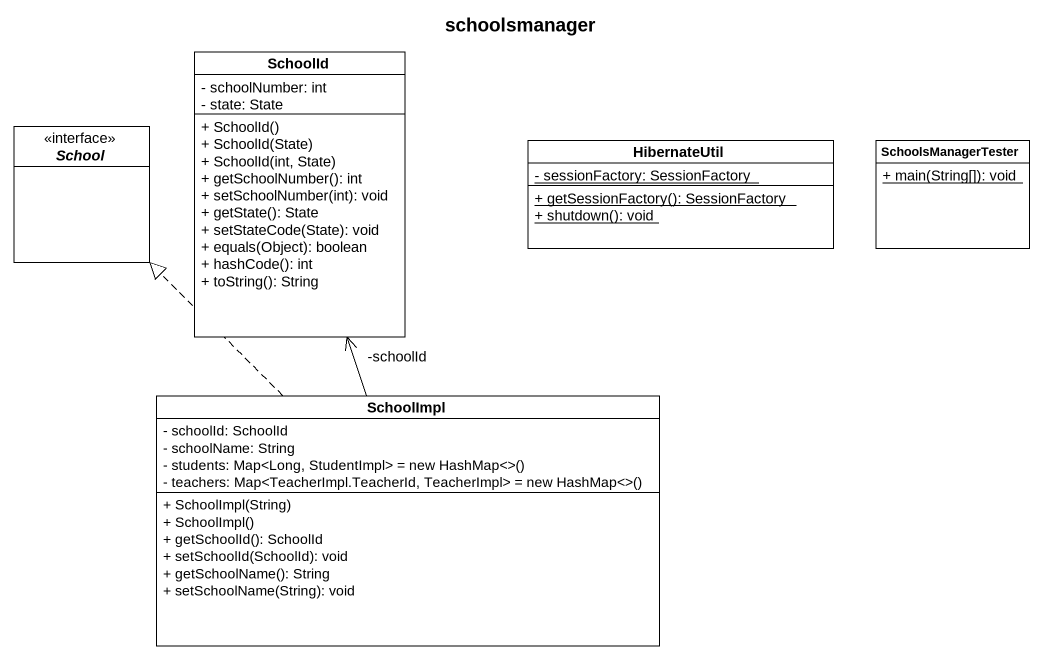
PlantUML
@startuml
title schoolsmanager
hide circle
hide empty members
skinparam classAttributeIconSize 0
class SchoolId {
  - schoolNumber: int
  - state: State
  + SchoolId()
  + SchoolId(State)
  + SchoolId(int, State)
  + getSchoolNumber(): int
  + setSchoolNumber(int): void
  + getState(): State
  + setStateCode(State): void
  + equals(Object): boolean
  + hashCode(): int
  + toString(): String
}
interface School <<interface>>
class HibernateUtil {
  {static} - sessionFactory: SessionFactory
  {static} + getSessionFactory(): SessionFactory
  {static} + shutdown(): void
}
class SchoolsManagerTester {
  {static} + main(String[]): void
}
class SchoolImpl {
  - schoolId: SchoolId
  - schoolName: String
  {field} - students: Map<Long, StudentImpl> = new HashMap<>()
  {field} - teachers: Map<TeacherImpl.TeacherId, TeacherImpl> = new HashMap<>()
  + SchoolImpl(String)
  + SchoolImpl()
  + getSchoolId(): SchoolId
  + setSchoolId(SchoolId): void
  + getSchoolName(): String
  + setSchoolName(String): void
}
SchoolImpl -up-> "-schoolId" SchoolId
SchoolImpl .up.|> School
@enduml
